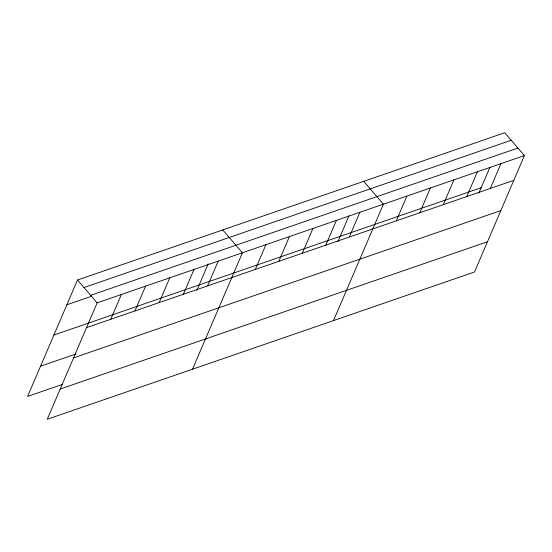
<?xml version="1.0" encoding="UTF-8"?>
<svg xmlns="http://www.w3.org/2000/svg" width="552" height="552" viewBox="0 0 552 552"><rect width="100%" height="100%" fill="white"/><g stroke="black" fill="none" stroke-linecap="round" stroke-linejoin="round"><path stroke-width="0.83" d="M524.4 155.581L97.152 302.855L47.258 419.272L474.506 271.991L524.4 155.581L504.742 132.728L77.494 280.009L27.6 396.419L62.3 384.461M110.752 319.277L121.364 294.513M134.957 310.935L145.576 286.164M159.169 302.586L169.788 277.822M183.381 294.244L194 269.473M196.843 290.4L208.256 263.78M207.593 285.895L218.206 261.13M192.524 369.191L242.418 252.781L222.76 229.936M255.3 269.452L265.919 244.681M278.801 261.351L289.414 236.58M302.296 253.251L312.915 228.48M325.797 245.15L336.409 220.379M337.831 241.797L348.919 215.929M349.292 237.049L359.911 212.278M333.512 320.595L383.412 204.178L363.747 181.332M396.295 220.848L406.907 196.077M419.789 212.748L430.408 187.977M443.291 204.647L453.903 179.876M466.785 196.547L477.404 171.782M478.825 193.193L489.914 167.332M490.286 188.446L500.899 163.682M83.98 287.551L511.228 140.27M90.666 295.313L517.914 148.04M66.882 304.78L91.087 296.431M53.917 335.023L481.165 187.742M86.54 327.626L513.781 180.345M40.565 366.176L76.072 353.935M73.575 357.868L500.823 210.588M60.223 389.029L487.464 241.748M77.494 280.009L97.152 302.855"/></g></svg>
